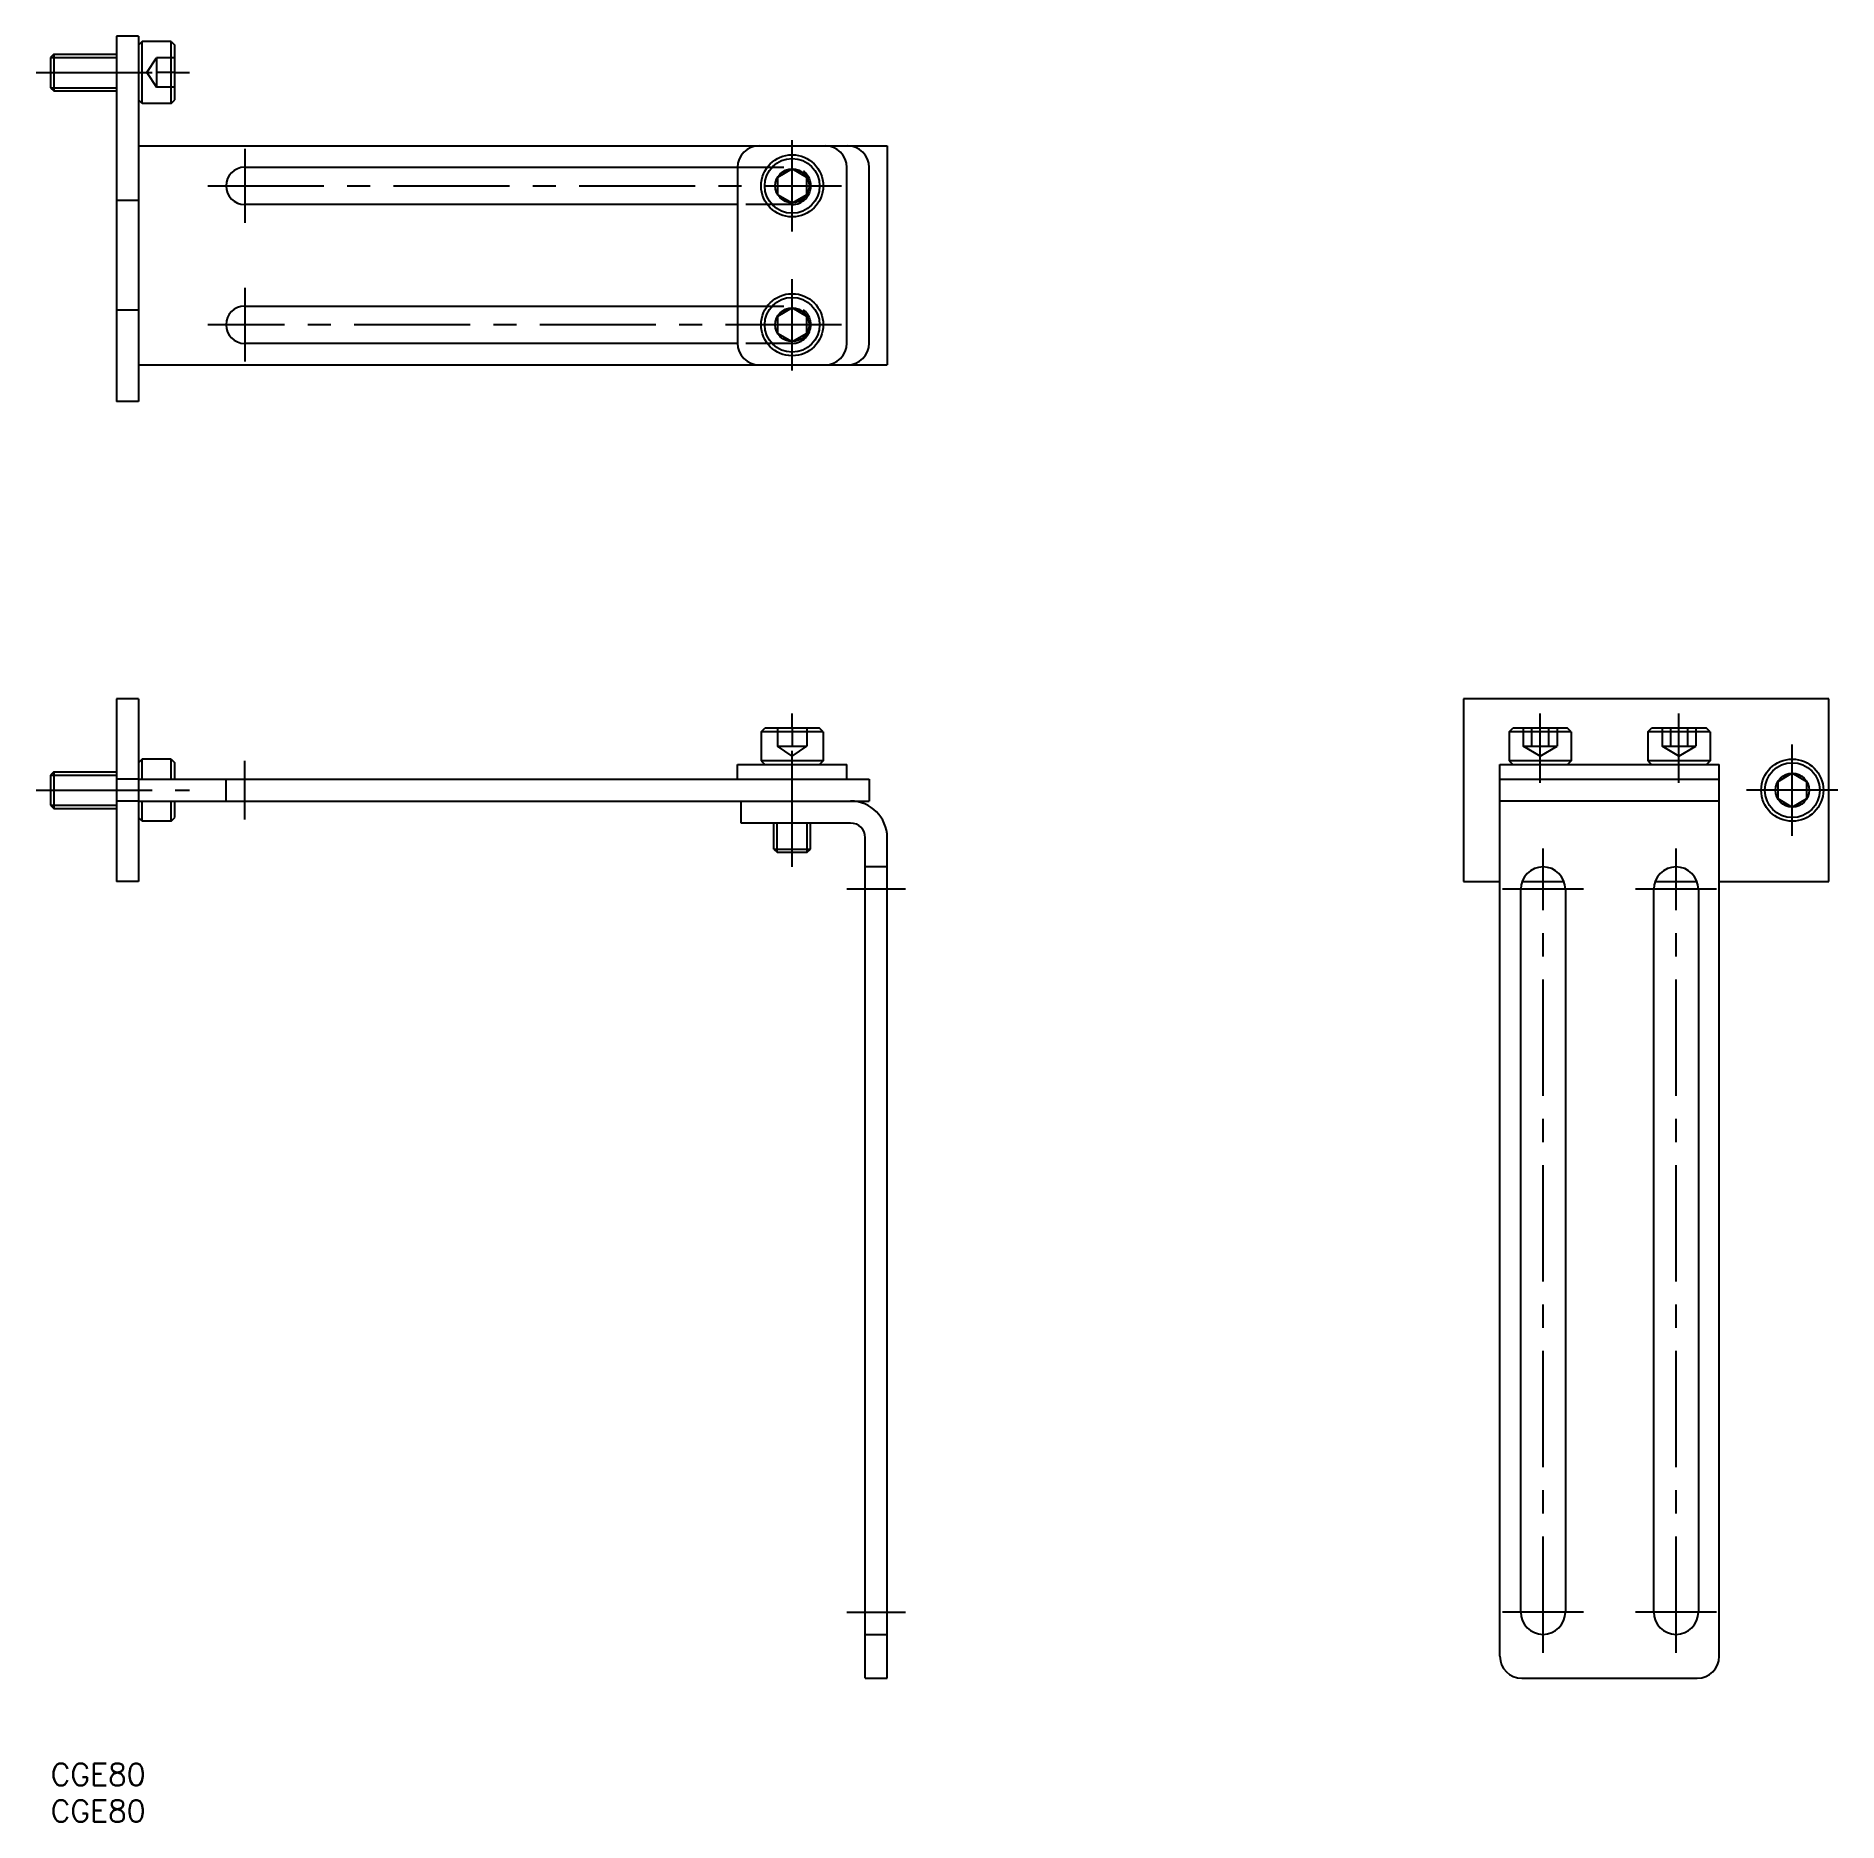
# Model space of a CAD drawing. Extents: x -2 to 245, y -8 to 236.
import ezdxf

# ---------------------------------------------------------------- set-up
doc = ezdxf.new("R2010")
doc.units = 0
doc.header["$LTSCALE"] = 0.5
doc.linetypes.add('CENTER', pattern=[50.8, 31.75, -6.35, 6.35, -6.35])
doc.linetypes.add('DASHED', pattern=[19.05, 12.7, -6.35])
doc.layers.get('0').update_dxf_attribs({"linetype": 'CONTINUOUS'})
doc.layers.add('CENTER', color=1, linetype='CENTER')
doc.styles.get("Standard").update_dxf_attribs({"font": 'txt.shx', "height": 3, "bigfont": 'bigfont.shx'})

# ---------------------------------------------------------------- blocks, each defined once
blk = doc.blocks.new('*U44')
at = {"color": 7, "linetype": 'CONTINUOUS'}
blk.add_text('CGE80', height=3, dxfattribs=at).set_placement((0, -3))
blk = doc.blocks.new('*U45')
at = {"color": 7, "linetype": 'CONTINUOUS'}
blk.add_text('CGE80', height=3, dxfattribs=at).set_placement((0, -8))

msp = doc.modelspace()

# ---------------------------------------------------------------- linework, layer by layer
at = {"color": 7, "linetype": 'CONTINUOUS'}
for p, q in [((9, 236.33), (9, 186.33)), ((12, 236.33), (9, 236.33)), ((12, 236.33), (12, 186.33)), ((12.5, 235.58), (12, 235.08)), ((12.5, 227.08), (12.5, 235.58)), ((16.5, 235.58), (12.5, 235.58)), ((16.5, 227.08), (16.5, 235.58)), ((16.5, 235.58), (17, 235.08)), ((17, 227.58), (17, 235.08)), ((0.43, 233.83), (0, 233.4)), ((0, 233.4), (0, 229.26)), ((0.43, 233.83), (0.43, 228.83)), ((0.43, 233.83), (9, 233.83)), ((0, 229.26), (0.43, 228.83)), ((0.43, 228.83), (9, 228.83)), ((12.5, 227.08), (12, 227.58)), ((16.5, 227.08), (12.5, 227.08)), ((16.5, 227.08), (17, 227.58)), ((12, 221.33), (114.45, 221.33)), ((114.45, 221.33), (114.45, 191.33)), ((26.55, 218.38), (93.95, 218.38)), ((93.95, 218.33), (93.95, 194.33)), ((101.45, 218.14), (99.45, 216.98)), ((99.45, 216.98), (99.45, 214.67)), ((103.45, 216.98), (101.45, 218.14)), ((103.45, 214.67), (103.45, 216.98)), ((108.95, 194.33), (108.95, 218.33)), ((112, 194.33), (112, 218.33)), ((99.45, 214.67), (101.45, 213.52)), ((101.45, 213.52), (103.45, 214.67)), ((93.95, 213.28), (26.55, 213.28)), ((26.55, 199.38), (93.95, 199.38)), ((101.45, 199.14), (99.45, 197.98)), ((99.45, 197.98), (99.45, 195.67)), ((103.45, 197.98), (101.45, 199.14)), ((103.45, 195.67), (103.45, 197.98)), ((99.45, 195.67), (101.45, 194.52)), ((101.45, 194.52), (103.45, 195.67)), ((93.95, 194.28), (26.55, 194.28)), ((12, 191.33), (114.45, 191.33)), ((12, 186.33), (9, 186.33)), ((9, 145.66), (9, 120.66)), ((12, 145.66), (9, 145.66)), ((12, 145.66), (12, 120.66)), ((193.28, 145.66), (193.28, 120.66)), ((243.28, 145.66), (193.28, 145.66)), ((243.28, 120.66), (243.28, 145.66)), ((97.2, 141.16), (97.7, 141.66)), ((105.7, 141.16), (97.2, 141.16)), ((97.2, 141.16), (97.2, 137.16)), ((105.2, 141.66), (97.7, 141.66)), ((105.7, 141.16), (105.2, 141.66)), ((105.7, 141.16), (105.7, 137.16)), ((199.53, 141.16), (200.03, 141.66)), ((208.03, 141.16), (199.53, 141.16)), ((199.53, 141.16), (199.53, 137.16)), ((207.53, 141.66), (200.03, 141.66)), ((208.03, 141.16), (207.53, 141.66)), ((208.03, 141.16), (208.03, 137.16)), ((218.53, 141.16), (219.03, 141.66)), ((227.03, 141.16), (218.53, 141.16)), ((218.53, 141.16), (218.53, 137.16)), ((226.53, 141.66), (219.03, 141.66)), ((227.03, 141.16), (226.53, 141.66)), ((227.03, 141.16), (227.03, 137.16)), ((0.43, 135.66), (0, 135.22)), ((0.43, 135.66), (0.43, 130.66)), ((0.43, 135.66), (9, 135.66)), ((12.5, 137.41), (12, 136.91)), ((16.5, 137.41), (12.5, 137.41)), ((12.5, 134.66), (12.5, 137.41)), ((16.5, 134.66), (16.5, 137.41)), ((16.5, 137.41), (17, 136.91)), ((17, 134.66), (17, 136.91)), ((93.95, 134.66), (93.95, 136.66)), ((93.95, 136.66), (108.95, 136.66)), ((97.2, 137.16), (97.7, 136.66)), ((105.7, 137.16), (97.2, 137.16)), ((105.7, 137.16), (105.2, 136.66)), ((108.95, 134.66), (108.95, 136.66)), ((198.28, 14.66), (198.28, 136.66)), ((198.28, 136.66), (228.28, 136.66)), ((199.53, 137.16), (200.03, 136.66)), ((208.03, 137.16), (199.53, 137.16)), ((208.03, 137.16), (207.53, 136.66)), ((218.53, 137.16), (219.03, 136.66)), ((227.03, 137.16), (218.53, 137.16)), ((227.03, 137.16), (226.53, 136.66)), ((228.28, 14.66), (228.28, 136.66)), ((0, 135.22), (0, 131.09)), ((12, 134.66), (112, 134.66)), ((112, 134.66), (112, 131.66)), ((198.28, 134.66), (228.28, 134.66)), ((238.28, 135.47), (236.28, 134.31)), ((236.28, 134.31), (236.28, 132)), ((240.28, 134.31), (238.28, 135.47)), ((240.28, 132), (240.28, 134.31)), ((0, 131.09), (0.43, 130.66)), ((12, 131.66), (112, 131.66)), ((12.5, 128.91), (12.5, 131.66)), ((16.5, 128.91), (16.5, 131.66)), ((17, 129.41), (17, 131.66)), ((94.45, 128.66), (94.45, 131.66)), ((228.28, 131.66), (198.28, 131.66)), ((236.28, 132), (238.28, 130.85)), ((238.28, 130.85), (240.28, 132)), ((0.43, 130.66), (9, 130.66)), ((12.5, 128.91), (12, 129.41)), ((16.5, 128.91), (12.5, 128.91)), ((16.5, 128.91), (17, 129.41)), ((109.45, 128.66), (94.45, 128.66)), ((98.95, 125.09), (98.95, 128.66)), ((103.95, 125.09), (103.95, 128.66)), ((111.45, 11.66), (111.45, 126.66)), ((114.45, 11.66), (114.45, 126.66)), ((98.95, 125.09), (103.95, 125.09)), ((98.95, 125.09), (99.38, 124.66)), ((99.38, 124.66), (103.52, 124.66)), ((103.52, 124.66), (103.95, 125.09)), ((12, 120.66), (9, 120.66)), ((193.28, 120.66), (198.28, 120.66)), ((201.13, 20.71), (201.13, 119.61)), ((201.34, 120.66), (207.02, 120.66)), ((207.23, 119.61), (207.23, 20.71)), ((219.33, 20.71), (219.33, 119.61)), ((219.54, 120.66), (225.22, 120.66)), ((225.43, 119.61), (225.43, 20.71)), ((228.28, 120.66), (243.28, 120.66)), ((111.45, 11.66), (114.45, 11.66)), ((201.28, 11.66), (225.28, 11.66))]:
    msp.add_line(p, q, dxfattribs=at)
at = {"color": 3, "linetype": 'CONTINUOUS'}
for p, q in [((0, 233.4), (9, 233.4)), ((0, 229.26), (9, 229.26)), ((0, 135.22), (9, 135.22)), ((0, 131.09), (9, 131.09)), ((99.38, 124.66), (99.38, 128.66)), ((103.52, 124.66), (103.52, 128.66))]:
    msp.add_line(p, q, dxfattribs=at)
at = {"color": 3, "linetype": 'DASHED'}
for p, q in [((13.17, 231.33), (14.5, 233.33)), ((14.5, 233.33), (14.5, 229.33)), ((17, 233.33), (14.5, 233.33)), ((13.17, 231.33), (14.5, 229.33)), ((17, 231.33), (14.5, 231.33)), ((17, 229.33), (14.5, 229.33)), ((93.95, 218.38), (101.45, 218.38)), ((12, 213.83), (9, 213.83)), ((101.45, 213.28), (93.95, 213.28)), ((12, 198.83), (9, 198.83)), ((93.95, 199.38), (101.45, 199.38)), ((101.45, 194.28), (93.95, 194.28)), ((99.45, 141.66), (99.45, 139.16)), ((101.45, 141.66), (101.45, 139.16)), ((103.45, 141.66), (103.45, 139.16)), ((201.47, 141.66), (201.47, 139.16)), ((202.62, 141.66), (202.62, 139.16)), ((204.93, 141.66), (204.93, 139.16)), ((206.09, 141.66), (206.09, 139.16)), ((220.47, 141.66), (220.47, 139.16)), ((221.62, 141.66), (221.62, 139.16)), ((223.93, 141.66), (223.93, 139.16)), ((225.09, 141.66), (225.09, 139.16)), ((101.45, 137.82), (99.45, 139.16)), ((99.45, 139.16), (103.45, 139.16)), ((101.45, 137.82), (103.45, 139.16)), ((203.78, 137.82), (201.47, 139.16)), ((201.47, 139.16), (206.09, 139.16)), ((203.78, 137.82), (206.09, 139.16)), ((222.78, 137.82), (220.47, 139.16)), ((220.47, 139.16), (225.09, 139.16)), ((222.78, 137.82), (225.09, 139.16)), ((12, 134.66), (9, 134.66)), ((24, 131.66), (24, 134.66)), ((12, 131.66), (9, 131.66)), ((114.45, 122.66), (111.45, 122.66)), ((111.45, 17.66), (114.45, 17.66))]:
    msp.add_line(p, q, dxfattribs=at)
at = {"color": 7, "linetype": 'CONTINUOUS'}
for centre, radius in [((101.45, 215.83), 4.25), ((101.45, 215.83), 3.75), ((101.45, 215.83), 2.31), ((101.45, 196.83), 4.25), ((101.45, 196.83), 3.75), ((101.45, 196.83), 2.31), ((238.28, 133.16), 4.25), ((238.28, 133.16), 3.75), ((238.28, 133.16), 2.31)]:
    msp.add_circle(centre, radius, dxfattribs=at)
for centre, radius, start, end in [((96.95, 218.33), 3, 90, 180), ((105.95, 218.33), 3, 0, 90), ((109, 218.33), 3, 0, 90), ((26.55, 215.83), 2.55, 90, 270), ((26.55, 196.83), 2.55, 90, 270), ((96.95, 194.33), 3, 180, 270), ((105.95, 194.33), 3, 270, 0), ((109, 194.33), 3, 270, 0), ((109.45, 126.66), 5, 0, 90), ((109.45, 126.66), 2, 0, 90), ((204.18, 119.61), 3.05, 0, 180), ((222.38, 119.61), 3.05, 0, 180), ((204.18, 20.71), 3.05, 180, 0), ((222.38, 20.71), 3.05, 180, 0), ((201.28, 14.66), 3, 180, 270), ((225.28, 14.66), 3, 270, 0)]:
    msp.add_arc(centre, radius, start, end, dxfattribs=at)
at = {"color": 3, "linetype": 'DASHED'}
for centre in [(101.45, 215.83), (101.45, 196.83)]:
    msp.add_arc(centre, 2.55, 270, 90, dxfattribs=at)
at = {"layer": 'CENTER', "color": 1, "linetype": 'CENTER'}
for p, q in [((-2, 231.33), (19, 231.33)), ((101.45, 209.58), (101.45, 222.08)), ((26.55, 220.88), (26.55, 210.78)), ((21.5, 215.83), (108.2, 215.83)), ((101.45, 190.58), (101.45, 203.08)), ((26.55, 201.88), (26.55, 191.78)), ((108.2, 196.83), (21.5, 196.83)), ((101.45, 122.66), (101.45, 143.66)), ((203.78, 134.16), (203.78, 143.66)), ((222.78, 134.16), (222.78, 143.66)), ((238.28, 126.91), (238.28, 139.41)), ((26.55, 129.16), (26.55, 137.16)), ((-2, 133.16), (19, 133.16)), ((244.53, 133.16), (232.03, 133.16)), ((204.18, 15.16), (204.18, 125.16)), ((222.38, 15.16), (222.38, 125.16)), ((116.95, 119.61), (108.95, 119.61)), ((209.73, 119.61), (198.63, 119.61)), ((227.93, 119.61), (216.83, 119.61)), ((108.95, 20.71), (116.95, 20.71)), ((209.73, 20.71), (198.63, 20.71)), ((227.93, 20.71), (216.83, 20.71))]:
    msp.add_line(p, q, dxfattribs=at)

# ---------------------------------------------------------------- block references
at = {"color": 7, "linetype": 'CONTINUOUS'}
for name in ['*U44', '*U45']:
    msp.add_blockref(name, (0, 0), dxfattribs=at)

doc.saveas('drawing.dxf')
